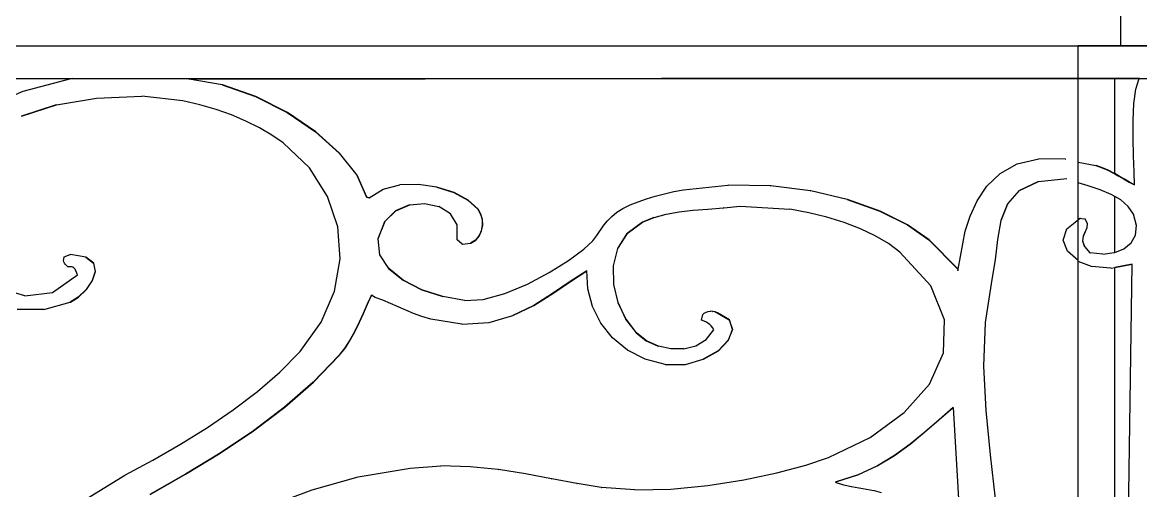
# Model space of a CAD drawing. Header units: inches. Extents: x 3672 to 10975, y -27382 to -746.
# Drawn here: x 4184 to 4206.93, y -26871.72 to -26862.11 of the extents above; entities that cross this region are included whole.
import ezdxf

# ---------------------------------------------------------------- set-up
doc = ezdxf.new("R2010")
doc.units = ezdxf.units.IN
doc.header["$LTSCALE"] = 17
doc.header["$MEASUREMENT"] = 0
doc.layers.add('25 BOT BAR', color=12, linetype='Continuous', lineweight=25)

# ---------------------------------------------------------------- blocks, each defined once
blk = doc.blocks.new('A$C99292ed1')
for p, q in [((111.33, 29.91), (134.467, 29.91)), ((133.643, 0.15), (133.643, 29.91)), ((134.39, 29.91), (133.643, 29.91)), ((144.802, 29.91), (134.39, 29.91)), ((111.344, 29.076), (113.025, 29.08)), ((111.344, 29.07), (112.993, 29.07)), ((112.009, 28.749), (112.993, 29.07)), ((112.993, 29.07), (113.025, 29.08)), ((112.993, 29.07), (125.095, 29.07)), ((115.411, 29.06), (115.406, 29.06)), ((115.411, 29.06), (125.095, 29.07)), ((116.092, 28.908), (115.411, 29.06)), ((116.092, 28.908), (116.096, 28.908)), ((116.092, 28.908), (116.774, 28.612)), ((116.778, 28.612), (116.096, 28.908)), ((125.099, 29.07), (125.095, 29.07)), ((134.467, 29.08), (125.099, 29.07)), ((125.099, 29.07), (134.467, 29.07)), ((133.643, 29.079), (134.39, 29.08)), ((133.643, 29.07), (134.39, 29.07)), ((134.39, 29.08), (134.897, 29.08)), ((134.39, 29.07), (134.39, 29.08)), ((134.39, 29.07), (134.894, 29.07)), ((134.39, 26.634), (134.39, 29.07)), ((134.823, 28.802), (134.894, 29.07)), ((134.894, 29.07), (134.897, 29.08)), ((134.894, 29.07), (135.173, 29.07)), ((111.548, 28.498), (112.009, 28.749)), ((134.783, 28.429), (134.823, 28.802)), ((112.691, 28.396), (113.511, 28.57)), ((113.515, 28.57), (113.511, 28.57)), ((113.515, 28.57), (114.439, 28.624)), ((115.282, 28.5), (114.439, 28.624)), ((115.631, 28.398), (115.282, 28.5)), ((116.774, 28.612), (116.778, 28.612)), ((116.774, 28.612), (117.421, 28.201)), ((117.426, 28.201), (116.778, 28.612)), ((112.687, 28.396), (111.973, 28.111)), ((111.978, 28.111), (112.691, 28.396)), ((112.687, 28.396), (112.691, 28.396)), ((115.964, 28.278), (115.631, 28.398)), ((116.28, 28.139), (115.964, 28.278)), ((134.767, 27.997), (134.783, 28.429)), ((116.577, 27.982), (116.28, 28.139)), ((116.854, 27.81), (116.577, 27.982)), ((117.421, 28.201), (117.426, 28.201)), ((117.421, 28.201), (118.004, 27.708)), ((118.008, 27.708), (117.426, 28.201)), ((134.768, 27.538), (134.767, 27.997)), ((117.109, 27.623), (116.854, 27.81)), ((117.34, 27.421), (117.109, 27.623)), ((118.004, 27.708), (118.49, 27.161)), ((118.004, 27.708), (118.008, 27.708)), ((118.495, 27.161), (118.008, 27.708)), ((134.779, 27.087), (134.768, 27.538)), ((117.878, 26.779), (117.34, 27.421)), ((118.49, 27.161), (118.849, 26.592)), ((118.49, 27.161), (118.495, 27.161)), ((118.854, 26.592), (118.495, 27.161)), ((134.791, 26.678), (134.779, 27.087)), ((132.039, 26.639), (132.389, 26.883)), ((132.389, 26.883), (132.833, 27.015)), ((132.833, 27.015), (132.838, 27.015)), ((133.384, 27.007), (132.838, 27.015)), ((133.384, 27.007), (133.389, 27.007)), ((133.643, 26.931), (134.004, 26.841)), ((134.004, 26.841), (134.009, 26.841)), ((134.004, 26.841), (134.132, 26.785)), ((134.137, 26.785), (134.009, 26.841)), ((118.252, 26.052), (117.878, 26.779)), ((131.77, 26.315), (132.039, 26.639)), ((134.132, 26.785), (134.137, 26.785)), ((134.132, 26.785), (134.252, 26.72)), ((134.257, 26.72), (134.137, 26.785)), ((134.252, 26.72), (134.257, 26.72)), ((134.252, 26.72), (134.366, 26.647)), ((134.371, 26.647), (134.257, 26.72)), ((134.366, 26.647), (134.371, 26.647)), ((134.366, 26.647), (134.39, 26.631)), ((134.39, 26.634), (134.371, 26.647)), ((134.481, 26.571), (134.39, 26.634)), ((134.39, 26.631), (134.39, 26.634)), ((134.39, 26.631), (134.476, 26.571)), ((134.798, 26.346), (134.791, 26.678)), ((118.849, 26.592), (118.854, 26.592)), ((118.849, 26.592), (119.051, 26.032)), ((119.056, 26.032), (118.854, 26.592)), ((132.826, 26.431), (132.435, 26.205)), ((132.439, 26.205), (132.831, 26.431)), ((132.831, 26.431), (132.826, 26.431)), ((132.831, 26.431), (133.409, 26.509)), ((133.848, 26.322), (133.643, 26.401)), ((134.476, 26.571), (134.481, 26.571)), ((134.476, 26.571), (134.583, 26.493)), ((134.588, 26.493), (134.481, 26.571)), ((134.583, 26.493), (134.588, 26.493)), ((134.583, 26.493), (134.69, 26.416)), ((134.694, 26.416), (134.588, 26.493)), ((134.69, 26.416), (134.798, 26.343)), ((134.69, 26.416), (134.694, 26.416)), ((134.798, 26.346), (134.694, 26.416)), ((119.102, 26.012), (119.388, 26.234)), ((119.388, 26.234), (119.734, 26.345)), ((120.116, 26.358), (119.734, 26.345)), ((120.489, 26.288), (120.116, 26.358)), ((120.489, 26.288), (120.494, 26.288)), ((120.489, 26.288), (120.838, 26.149)), ((120.843, 26.149), (120.494, 26.288)), ((120.838, 26.149), (120.843, 26.149)), ((120.838, 26.149), (121.129, 25.955)), ((121.134, 25.955), (120.843, 26.149)), ((125.157, 26.119), (125.35, 26.173)), ((125.35, 26.173), (125.548, 26.218)), ((125.548, 26.218), (126.457, 26.337)), ((126.457, 26.337), (126.462, 26.337)), ((127.332, 26.322), (126.462, 26.337)), ((127.332, 26.322), (127.337, 26.322)), ((128.155, 26.192), (127.337, 26.322)), ((128.155, 26.192), (128.16, 26.192)), ((128.908, 25.968), (128.16, 26.192)), ((131.571, 25.941), (131.77, 26.315)), ((132.435, 26.205), (132.193, 25.861)), ((132.198, 25.861), (132.439, 26.205)), ((132.435, 26.205), (132.439, 26.205)), ((134.091, 26.218), (133.848, 26.322)), ((134.316, 26.1), (134.091, 26.218)), ((134.798, 26.343), (134.798, 26.346)), ((118.462, 25.266), (118.252, 26.052)), ((119.051, 26.032), (119.101, 26.011)), ((119.051, 26.032), (119.056, 26.032)), ((119.102, 26.012), (119.056, 26.032)), ((119.101, 26.011), (119.102, 26.012)), ((121.129, 25.955), (121.134, 25.955)), ((121.129, 25.955), (121.332, 25.721)), ((121.337, 25.721), (121.134, 25.955)), ((124.457, 25.831), (124.618, 25.913)), ((124.618, 25.913), (124.789, 25.989)), ((124.789, 25.989), (124.969, 26.058)), ((124.969, 26.058), (125.157, 26.119)), ((128.908, 25.968), (129.576, 25.669)), ((128.908, 25.968), (128.913, 25.968)), ((129.58, 25.669), (128.913, 25.968)), ((131.427, 25.546), (131.571, 25.941)), ((134.39, 26.048), (134.316, 26.1)), ((134.39, 24.614), (134.39, 26.048)), ((134.513, 25.961), (134.39, 26.048)), ((134.669, 25.795), (134.513, 25.961)), ((119.644, 25.684), (119.423, 25.41)), ((119.428, 25.41), (119.648, 25.684)), ((119.929, 25.836), (119.644, 25.684)), ((119.644, 25.684), (119.648, 25.684)), ((119.648, 25.684), (119.934, 25.836)), ((119.929, 25.836), (119.934, 25.836)), ((119.934, 25.836), (120.239, 25.871)), ((120.239, 25.871), (120.532, 25.793)), ((120.769, 25.607), (120.532, 25.793)), ((121.332, 25.721), (121.337, 25.721)), ((121.332, 25.721), (121.388, 25.596)), ((121.393, 25.596), (121.337, 25.721)), ((124.179, 25.644), (124.308, 25.741)), ((124.308, 25.741), (124.457, 25.831)), ((125.463, 25.654), (125.743, 25.695)), ((125.743, 25.695), (125.748, 25.695)), ((125.748, 25.695), (126.047, 25.727)), ((126.047, 25.727), (126.051, 25.727)), ((126.051, 25.727), (126.37, 25.761)), ((126.375, 25.761), (126.37, 25.761)), ((126.375, 25.761), (126.713, 25.804)), ((126.713, 25.804), (127.73, 25.721)), ((128.118, 25.631), (127.73, 25.721)), ((132.193, 25.861), (132.058, 25.431)), ((132.063, 25.431), (132.198, 25.861)), ((132.193, 25.861), (132.198, 25.861)), ((134.773, 25.596), (134.669, 25.795)), ((120.909, 25.319), (120.769, 25.607)), ((121.388, 25.596), (121.393, 25.596)), ((121.388, 25.596), (121.419, 25.456)), ((121.424, 25.456), (121.393, 25.596)), ((121.419, 25.456), (121.424, 25.456)), ((121.419, 25.456), (121.424, 25.31)), ((121.429, 25.31), (121.424, 25.456)), ((123.991, 25.427), (124.076, 25.539)), ((124.076, 25.539), (124.179, 25.644)), ((124.94, 25.51), (124.705, 25.389)), ((124.71, 25.389), (124.945, 25.51)), ((124.94, 25.51), (124.945, 25.51)), ((124.945, 25.51), (125.19, 25.595)), ((125.19, 25.595), (125.195, 25.595)), ((125.195, 25.595), (125.458, 25.654)), ((125.458, 25.654), (125.463, 25.654)), ((128.491, 25.517), (128.118, 25.631)), ((128.845, 25.38), (128.491, 25.517)), ((129.576, 25.669), (129.58, 25.669)), ((129.576, 25.669), (130.139, 25.318)), ((130.144, 25.318), (129.58, 25.669)), ((131.326, 25.161), (131.427, 25.546)), ((133.41, 25.22), (133.681, 25.493)), ((133.643, 25.491), (133.781, 25.472)), ((133.681, 25.493), (133.686, 25.493)), ((133.781, 25.472), (133.786, 25.472)), ((133.781, 25.472), (133.827, 25.355)), ((133.831, 25.355), (133.786, 25.472)), ((134.834, 25.308), (134.773, 25.596)), ((118.51, 24.447), (118.462, 25.266)), ((119.423, 25.41), (119.281, 24.961)), ((119.285, 24.961), (119.428, 25.41)), ((119.423, 25.41), (119.428, 25.41)), ((120.911, 24.933), (120.909, 25.319)), ((121.424, 25.31), (121.403, 25.168)), ((121.408, 25.168), (121.429, 25.31)), ((121.424, 25.31), (121.429, 25.31)), ((123.773, 25.051), (123.917, 25.309)), ((123.917, 25.309), (123.991, 25.427)), ((124.705, 25.389), (124.392, 25.096)), ((124.397, 25.096), (124.71, 25.389)), ((124.705, 25.389), (124.71, 25.389)), ((129.176, 25.221), (128.845, 25.38)), ((130.139, 25.318), (130.144, 25.318)), ((130.139, 25.318), (130.582, 24.933)), ((130.587, 24.933), (130.144, 25.318)), ((132.058, 25.431), (131.988, 24.943)), ((131.993, 24.943), (132.063, 25.431)), ((132.058, 25.431), (132.063, 25.431)), ((133.819, 25.247), (133.783, 25.142)), ((133.788, 25.142), (133.823, 25.247)), ((133.827, 25.355), (133.819, 25.247)), ((133.819, 25.247), (133.823, 25.247)), ((133.823, 25.247), (133.831, 25.355)), ((133.827, 25.355), (133.831, 25.355)), ((134.814, 25.06), (134.834, 25.308)), ((121.356, 25.037), (121.283, 24.928)), ((121.288, 24.928), (121.361, 25.037)), ((121.403, 25.168), (121.356, 25.037)), ((121.356, 25.037), (121.361, 25.037)), ((121.361, 25.037), (121.408, 25.168)), ((121.403, 25.168), (121.408, 25.168)), ((123.688, 24.912), (123.773, 25.051)), ((124.392, 25.096), (124.197, 24.711)), ((124.202, 24.711), (124.397, 25.096)), ((124.392, 25.096), (124.397, 25.096)), ((129.479, 25.04), (129.176, 25.221)), ((129.751, 24.84), (129.479, 25.04)), ((131.182, 24.186), (131.326, 25.161)), ((133.334, 24.926), (133.41, 25.22)), ((133.745, 25.031), (133.732, 24.909)), ((133.737, 24.909), (133.75, 25.031)), ((133.783, 25.142), (133.745, 25.031)), ((133.745, 25.031), (133.75, 25.031)), ((133.75, 25.031), (133.788, 25.142)), ((133.783, 25.142), (133.788, 25.142)), ((134.726, 24.858), (134.814, 25.06)), ((119.281, 24.961), (119.317, 24.556)), ((119.281, 24.961), (119.285, 24.961)), ((119.322, 24.556), (119.285, 24.961)), ((121.01, 24.829), (120.911, 24.933)), ((121.01, 24.829), (121.015, 24.829)), ((121.015, 24.829), (121.184, 24.85)), ((121.283, 24.928), (121.184, 24.85)), ((121.184, 24.85), (121.188, 24.85)), ((121.188, 24.85), (121.288, 24.928)), ((121.283, 24.928), (121.288, 24.928)), ((123.502, 24.694), (123.688, 24.912)), ((129.987, 24.622), (129.751, 24.84)), ((130.582, 24.933), (131.177, 24.186)), ((130.582, 24.933), (130.587, 24.933)), ((131.182, 24.186), (130.587, 24.933)), ((131.988, 24.943), (131.94, 24.428)), ((131.945, 24.428), (131.993, 24.943)), ((131.988, 24.943), (131.993, 24.943)), ((133.422, 24.643), (133.334, 24.926)), ((133.732, 24.909), (133.737, 24.909)), ((133.732, 24.909), (133.768, 24.768)), ((133.773, 24.768), (133.737, 24.909)), ((133.768, 24.768), (133.773, 24.768)), ((133.768, 24.768), (133.88, 24.601)), ((133.885, 24.601), (133.773, 24.768)), ((134.578, 24.706), (134.726, 24.858)), ((112.852, 24.497), (112.976, 24.559)), ((112.976, 24.559), (112.979, 24.559)), ((112.981, 24.559), (112.979, 24.559)), ((113.291, 24.491), (112.981, 24.559)), ((119.317, 24.556), (119.322, 24.556)), ((119.317, 24.556), (119.501, 24.2)), ((119.506, 24.2), (119.322, 24.556)), ((123.193, 24.411), (123.502, 24.694)), ((124.197, 24.711), (124.109, 24.266)), ((124.114, 24.266), (124.202, 24.711)), ((124.197, 24.711), (124.202, 24.711)), ((130.617, 23.756), (129.987, 24.622)), ((133.643, 24.407), (133.422, 24.643)), ((133.88, 24.601), (133.885, 24.601)), ((134.145, 24.572), (133.885, 24.601)), ((134.145, 24.572), (134.381, 24.609)), ((134.381, 24.609), (134.39, 24.614)), ((134.39, 24.614), (134.578, 24.706)), ((112.839, 24.404), (112.842, 24.445)), ((112.844, 24.37), (112.839, 24.404)), ((112.842, 24.445), (112.852, 24.497)), ((112.855, 24.34), (112.844, 24.37)), ((112.873, 24.312), (112.855, 24.34)), ((112.897, 24.282), (112.873, 24.312)), ((113.291, 24.491), (113.451, 24.336)), ((113.291, 24.491), (113.296, 24.491)), ((113.456, 24.336), (113.296, 24.491)), ((113.451, 24.336), (113.486, 24.126)), ((113.451, 24.336), (113.456, 24.336)), ((113.491, 24.126), (113.456, 24.336)), ((118.396, 23.624), (118.51, 24.447)), ((122.796, 24.101), (123.193, 24.411)), ((131.94, 24.428), (131.871, 23.916)), ((131.876, 23.916), (131.945, 24.428)), ((131.94, 24.428), (131.945, 24.428)), ((133.917, 24.249), (133.643, 24.383)), ((134.748, 24.311), (134.39, 24.225)), ((134.39, 24.225), (134.748, 24.309)), ((134.65, 16.06), (134.748, 24.309)), ((134.748, 24.309), (134.748, 24.311)), ((112.926, 24.248), (112.897, 24.282)), ((112.971, 24.245), (112.926, 24.248)), ((113, 24.243), (112.971, 24.245)), ((113.02, 24.24), (113, 24.243)), ((113.033, 24.235), (113.02, 24.24)), ((113.044, 24.225), (113.033, 24.235)), ((113.057, 24.21), (113.044, 24.225)), ((113.075, 24.186), (113.057, 24.21)), ((113.125, 24.041), (113.075, 24.186)), ((113.486, 24.126), (113.425, 23.89)), ((113.43, 23.89), (113.491, 24.126)), ((113.486, 24.126), (113.491, 24.126)), ((119.501, 24.2), (119.799, 23.899)), ((119.501, 24.2), (119.506, 24.2)), ((119.804, 23.899), (119.506, 24.2)), ((122.349, 23.804), (122.796, 24.101)), ((123.564, 24.145), (123.224, 23.871)), ((123.229, 23.871), (123.564, 24.141)), ((123.564, 24.141), (123.564, 24.145)), ((123.587, 23.683), (123.564, 24.141)), ((124.109, 24.266), (124.114, 24.266)), ((124.109, 24.266), (124.115, 23.793)), ((124.12, 23.793), (124.114, 24.266)), ((131.177, 24.186), (131.177, 24.145)), ((131.177, 24.186), (131.182, 24.186)), ((131.177, 24.145), (131.182, 24.177)), ((131.182, 24.177), (131.182, 24.186)), ((134.312, 24.206), (133.917, 24.249)), ((134.312, 24.206), (134.314, 24.206)), ((134.314, 24.206), (134.317, 24.206)), ((134.317, 24.206), (134.39, 24.225)), ((134.39, 16.312), (134.39, 24.225)), ((112.609, 23.588), (113.125, 24.041)), ((113.425, 23.89), (113.3, 23.659)), ((113.305, 23.659), (113.43, 23.89)), ((113.425, 23.89), (113.43, 23.89)), ((119.799, 23.899), (120.18, 23.658)), ((119.799, 23.899), (119.804, 23.899)), ((120.185, 23.658), (119.804, 23.899)), ((123.224, 23.871), (122.866, 23.561)), ((122.871, 23.561), (123.229, 23.871)), ((123.224, 23.871), (123.229, 23.871)), ((131.871, 23.916), (131.733, 22.818)), ((131.738, 22.818), (131.876, 23.916)), ((131.871, 23.916), (131.876, 23.916)), ((112.041, 23.502), (111.481, 23.709)), ((113.3, 23.659), (113.14, 23.465)), ((113.145, 23.465), (113.305, 23.659)), ((113.3, 23.659), (113.305, 23.659)), ((118.122, 22.823), (118.396, 23.624)), ((120.18, 23.658), (120.185, 23.658)), ((120.18, 23.658), (120.611, 23.482)), ((120.616, 23.482), (120.185, 23.658)), ((121.886, 23.558), (122.349, 23.804)), ((123.686, 23.23), (123.587, 23.683)), ((124.115, 23.793), (124.12, 23.793)), ((124.115, 23.793), (124.204, 23.328)), ((124.208, 23.328), (124.12, 23.793)), ((130.901, 22.887), (130.617, 23.756)), ((112.041, 23.502), (112.609, 23.588)), ((113.14, 23.465), (112.976, 23.336)), ((112.981, 23.336), (113.145, 23.465)), ((113.14, 23.465), (113.145, 23.465)), ((119.15, 23.522), (119.063, 23.285)), ((119.068, 23.285), (119.154, 23.519)), ((119.154, 23.519), (119.15, 23.522)), ((119.225, 23.46), (119.154, 23.519)), ((119.385, 23.388), (119.225, 23.46)), ((120.611, 23.482), (120.616, 23.482)), ((121.06, 23.377), (120.616, 23.482)), ((121.06, 23.377), (121.444, 23.403)), ((121.444, 23.403), (121.886, 23.558)), ((122.866, 23.561), (122.478, 23.255)), ((122.483, 23.255), (122.871, 23.561)), ((122.866, 23.561), (122.871, 23.561)), ((112.434, 23.149), (112.976, 23.336)), ((112.976, 23.336), (112.981, 23.336)), ((119.063, 23.285), (118.981, 23.051)), ((118.986, 23.051), (119.068, 23.285)), ((119.063, 23.285), (119.068, 23.285)), ((119.541, 23.306), (119.385, 23.388)), ((119.852, 23.132), (119.541, 23.306)), ((122.478, 23.255), (122.046, 22.995)), ((122.051, 22.995), (122.483, 23.255)), ((122.478, 23.255), (122.483, 23.255)), ((123.857, 22.804), (123.686, 23.23)), ((124.204, 23.328), (124.208, 23.328)), ((124.204, 23.328), (124.363, 22.901)), ((124.368, 22.901), (124.208, 23.328)), ((112.434, 23.149), (111.884, 23.149)), ((118.981, 23.051), (118.899, 22.822)), ((118.904, 22.822), (118.986, 23.051)), ((118.981, 23.051), (118.986, 23.051)), ((120.014, 23.047), (119.852, 23.132)), ((120.184, 22.968), (120.014, 23.047)), ((120.365, 22.9), (120.184, 22.968)), ((121.564, 22.821), (122.046, 22.995)), ((122.046, 22.995), (122.051, 22.995)), ((125.92, 22.88), (125.945, 23.025)), ((125.945, 23.025), (125.975, 23.06)), ((125.975, 23.06), (126.011, 23.086)), ((126.011, 23.086), (126.053, 23.101)), ((126.053, 23.101), (126.098, 23.106)), ((126.098, 23.106), (126.1, 23.106)), ((126.102, 23.106), (126.1, 23.106)), ((126.145, 23.102), (126.102, 23.106)), ((126.145, 23.102), (126.15, 23.102)), ((126.194, 23.089), (126.15, 23.102)), ((126.194, 23.089), (126.198, 23.089)), ((126.194, 23.089), (126.242, 23.066)), ((126.247, 23.066), (126.198, 23.089)), ((126.242, 23.066), (126.247, 23.066)), ((126.242, 23.066), (126.486, 22.889)), ((126.49, 22.889), (126.247, 23.066)), ((117.687, 22.071), (118.122, 22.823)), ((118.899, 22.822), (118.812, 22.598)), ((118.817, 22.598), (118.904, 22.822)), ((118.899, 22.822), (118.904, 22.822)), ((121.003, 22.776), (120.365, 22.9)), ((121.003, 22.776), (121.006, 22.776)), ((121.006, 22.776), (121.008, 22.776)), ((121.008, 22.776), (121.559, 22.821)), ((121.559, 22.821), (121.564, 22.821)), ((124.096, 22.424), (123.857, 22.804)), ((124.363, 22.901), (124.368, 22.901)), ((124.363, 22.901), (124.581, 22.548)), ((124.586, 22.548), (124.368, 22.901)), ((125.973, 22.85), (125.92, 22.88)), ((126.017, 22.823), (125.973, 22.85)), ((126.055, 22.795), (126.017, 22.823)), ((126.087, 22.765), (126.055, 22.795)), ((126.115, 22.729), (126.087, 22.765)), ((126.142, 22.685), (126.115, 22.729)), ((126.486, 22.889), (126.49, 22.889)), ((126.486, 22.889), (126.551, 22.641)), ((126.556, 22.641), (126.49, 22.889)), ((130.879, 22.039), (130.901, 22.887)), ((131.733, 22.818), (131.702, 21.696)), ((131.707, 21.696), (131.738, 22.818)), ((131.733, 22.818), (131.738, 22.818)), ((118.812, 22.598), (118.717, 22.38)), ((118.722, 22.38), (118.817, 22.598)), ((118.812, 22.598), (118.817, 22.598)), ((124.581, 22.548), (124.586, 22.548)), ((124.581, 22.548), (124.786, 22.349)), ((124.791, 22.349), (124.586, 22.548)), ((126.011, 22.378), (126.168, 22.631)), ((126.168, 22.631), (126.142, 22.685)), ((126.551, 22.641), (126.466, 22.363)), ((126.47, 22.363), (126.556, 22.641)), ((126.551, 22.641), (126.556, 22.641)), ((118.717, 22.38), (118.608, 22.17)), ((118.613, 22.17), (118.722, 22.38)), ((118.717, 22.38), (118.722, 22.38)), ((124.398, 22.107), (124.096, 22.424)), ((124.786, 22.349), (124.791, 22.349)), ((124.786, 22.349), (125.029, 22.21)), ((125.033, 22.21), (124.791, 22.349)), ((125.8, 22.216), (126.011, 22.378)), ((126.466, 22.363), (126.258, 22.094)), ((126.263, 22.094), (126.47, 22.363)), ((126.466, 22.363), (126.47, 22.363)), ((117.274, 21.544), (117.687, 22.071)), ((118.608, 22.17), (118.481, 21.967)), ((118.486, 21.967), (118.613, 22.17)), ((118.608, 22.17), (118.613, 22.17)), ((124.76, 21.873), (124.398, 22.107)), ((125.029, 22.21), (125.033, 22.21)), ((125.291, 22.138), (125.033, 22.21)), ((125.554, 22.138), (125.291, 22.138)), ((125.554, 22.138), (125.8, 22.216)), ((126.258, 22.094), (125.955, 21.874)), ((125.96, 21.874), (126.263, 22.094)), ((126.258, 22.094), (126.263, 22.094)), ((130.59, 21.238), (130.879, 22.039)), ((118.481, 21.967), (117.958, 21.288)), ((117.962, 21.288), (118.486, 21.967)), ((118.481, 21.967), (118.486, 21.967)), ((125.176, 21.739), (124.76, 21.873)), ((125.59, 21.742), (125.955, 21.874)), ((125.955, 21.874), (125.96, 21.874)), ((125.176, 21.739), (125.181, 21.739)), ((125.181, 21.739), (125.585, 21.742)), ((125.585, 21.742), (125.59, 21.742)), ((131.702, 21.696), (131.707, 21.696)), ((131.702, 21.696), (131.748, 20.562)), ((131.752, 20.562), (131.707, 21.696)), ((116.814, 21.046), (117.274, 21.544)), ((117.958, 21.288), (117.37, 20.648)), ((117.374, 20.648), (117.962, 21.288)), ((117.958, 21.288), (117.962, 21.288)), ((130.075, 20.507), (130.59, 21.238)), ((116.316, 20.574), (116.814, 21.046)), ((117.37, 20.648), (116.729, 20.043)), ((116.734, 20.043), (117.374, 20.648)), ((117.37, 20.648), (117.374, 20.648)), ((130.784, 20.322), (131.078, 20.64)), ((131.078, 20.64), (131.078, 20.635)), ((115.787, 20.126), (116.316, 20.574)), ((129.373, 19.871), (130.075, 20.507)), ((131.078, 20.635), (130.788, 20.322)), ((131.078, 20.635), (131.249, 16.914)), ((131.748, 20.562), (131.752, 20.562)), ((131.748, 20.562), (131.838, 19.426)), ((131.843, 19.426), (131.752, 20.562)), ((130.493, 20.005), (130.784, 20.322)), ((130.788, 20.322), (130.497, 20.005)), ((130.784, 20.322), (130.788, 20.322)), ((115.235, 19.699), (115.787, 20.126)), ((116.729, 20.043), (116.047, 19.47)), ((116.051, 19.47), (116.734, 20.043)), ((116.729, 20.043), (116.734, 20.043)), ((130.193, 19.696), (130.493, 20.005)), ((130.497, 20.005), (130.198, 19.696)), ((130.493, 20.005), (130.497, 20.005)), ((128.524, 19.354), (129.373, 19.871)), ((114.667, 19.29), (115.235, 19.699)), ((129.873, 19.406), (130.193, 19.696)), ((130.198, 19.696), (129.878, 19.406)), ((130.193, 19.696), (130.198, 19.696)), ((114.092, 18.898), (114.667, 19.29)), ((116.047, 19.47), (115.335, 18.925)), ((115.34, 18.925), (116.051, 19.47)), ((116.047, 19.47), (116.051, 19.47)), ((128.056, 19.155), (128.524, 19.354)), ((129.521, 19.142), (129.873, 19.406)), ((129.878, 19.406), (129.526, 19.142)), ((129.873, 19.406), (129.878, 19.406)), ((131.838, 19.426), (131.843, 19.426)), ((131.838, 19.426), (131.942, 18.299)), ((131.947, 18.299), (131.843, 19.426)), ((118.881, 18.856), (119.944, 19.084)), ((119.944, 19.084), (120.571, 19.138)), ((120.571, 19.138), (120.574, 19.138)), ((120.575, 19.138), (120.574, 19.138)), ((121.173, 19.119), (120.575, 19.138)), ((121.173, 19.119), (121.177, 19.119)), ((121.751, 19.045), (121.177, 19.119)), ((121.751, 19.045), (121.756, 19.045)), ((122.308, 18.935), (121.756, 19.045)), ((127.464, 18.958), (128.056, 19.155)), ((129.125, 18.915), (129.521, 19.142)), ((129.526, 19.142), (129.13, 18.915)), ((129.521, 19.142), (129.526, 19.142)), ((112.629, 17.778), (114.092, 18.898)), ((115.335, 18.925), (114.605, 18.403)), ((114.61, 18.403), (115.34, 18.925)), ((115.335, 18.925), (115.34, 18.925)), ((117.933, 18.529), (118.881, 18.856)), ((122.308, 18.935), (122.312, 18.935)), ((122.844, 18.81), (122.312, 18.935)), ((122.844, 18.81), (122.849, 18.81)), ((123.362, 18.687), (122.849, 18.81)), ((126.783, 18.78), (127.464, 18.958)), ((128.672, 18.732), (129.125, 18.915)), ((129.13, 18.915), (128.677, 18.732)), ((129.125, 18.915), (129.13, 18.915)), ((123.362, 18.687), (123.366, 18.687)), ((123.862, 18.587), (123.366, 18.687)), ((123.862, 18.587), (123.867, 18.587)), ((124.552, 18.524), (123.867, 18.587)), ((125.292, 18.547), (126.048, 18.638)), ((126.048, 18.638), (126.783, 18.78)), ((128.672, 18.711), (128.672, 18.732)), ((128.672, 18.732), (128.677, 18.732)), ((128.672, 18.711), (128.677, 18.711)), ((128.677, 18.732), (128.677, 18.711)), ((128.677, 18.711), (128.829, 18.658)), ((128.829, 18.658), (128.833, 18.658)), ((128.833, 18.658), (128.986, 18.615)), ((128.986, 18.615), (128.991, 18.615)), ((128.991, 18.615), (129.144, 18.579)), ((129.144, 18.579), (129.149, 18.579)), ((129.149, 18.579), (129.3, 18.544)), ((117.076, 18.123), (117.933, 18.529)), ((124.552, 18.524), (125.292, 18.547)), ((129.3, 18.544), (129.304, 18.544)), ((129.304, 18.544), (129.452, 18.506)), ((129.452, 18.506), (129.456, 18.506)), ((129.456, 18.506), (129.599, 18.459))]:
    blk.add_line(p, q)

msp = doc.modelspace()

# ---------------------------------------------------------------- linework, layer by layer
at = {"layer": '25 BOT BAR'}
for p, q in [((4206.525, -26862.596), (4206.525, -26803.596)), ((4072.025, -26862.596), (4220.025, -26862.596))]:
    msp.add_line(p, q, dxfattribs=at)

# ---------------------------------------------------------------- block references
at = {"layer": '25 BOT BAR', "yscale": 0.8}
msp.add_blockref('A$C99292ed1', (4072.01, -26886.524), dxfattribs=at)

doc.saveas('drawing.dxf')
